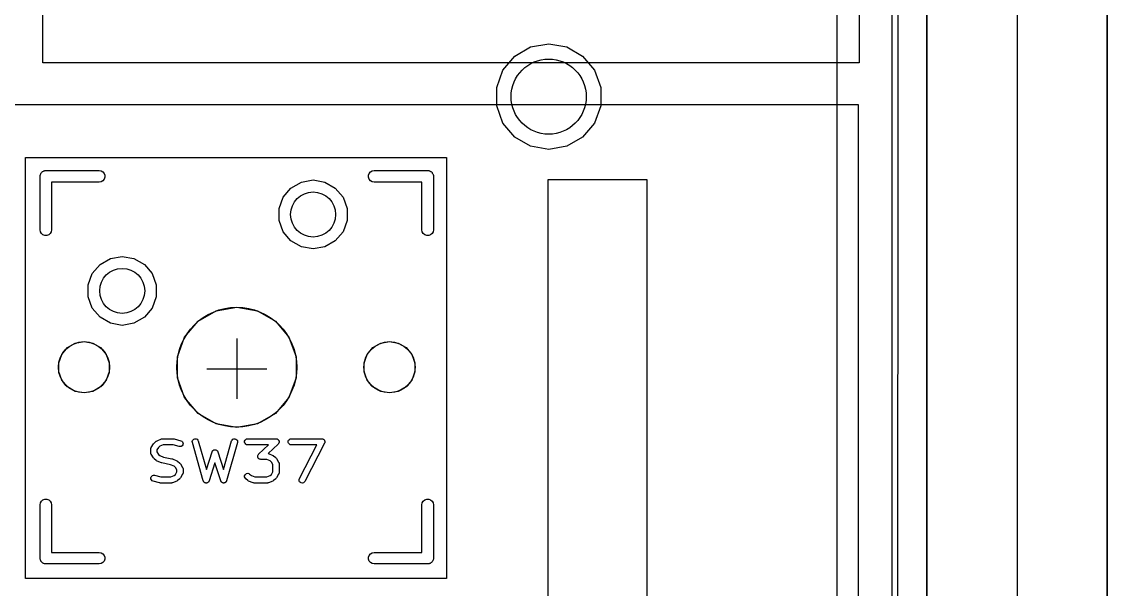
# Model space of a CAD drawing. Header units: millimetres. Extents: x 71 to 299, y 93 to 256.
# Drawn here: x 238.17 to 274.28, y 151.4 to 170.27 of the extents above; entities that cross this region are included whole.
import ezdxf

# ---------------------------------------------------------------- set-up
doc = ezdxf.new("R2010")
doc.units = ezdxf.units.MM
for name, color, linetype in [('BLACK', 7, 'Continuous'), ('PCB', 4, 'Continuous'), ('PCB_参照', 4, 'Continuous'), ('プレート', 6, 'Continuous'), ('上壁', 4, 'Continuous'), ('下壁1', 142, 'Continuous'), ('下壁2', 2, 'Continuous'), ('物理キー', 7, 'Continuous'), ('裏面', 3, 'Continuous')]:
    doc.layers.add(name, color=color, linetype=linetype)
doc.layers.add('化粧板', color=1, linetype='Continuous', transparency=0.6)
doc.layers.add('補助線', color=4, linetype='Continuous', transparency=0.6)

# ---------------------------------------------------------------- blocks, each defined once
blk = doc.blocks.new('PCB外形')
at = {"layer": 'BLACK'}
blk.add_line((202.925, -145.925), (202.925, -28.075), dxfattribs=at)
blk = doc.blocks.new('PCB詳細')
at = {"layer": 'BLACK'}
for p, q in [((190.371, -87.6543), (190.899, -87.3493)), ((190.899, -87.3493), (191.5, -87.2433)), ((191.5, -87.2433), (192.101, -87.3493)), ((192.101, -87.3493), (192.629, -87.6543)), ((189.979, -88.1217), (190.371, -87.6543)), ((192.629, -87.6543), (193.021, -88.1217)), ((189.77, -88.695), (189.979, -88.1217)), ((193.021, -88.1217), (193.23, -88.695)), ((189.77, -89.305), (189.77, -88.695)), ((193.23, -88.695), (193.23, -89.305)), ((189.979, -89.8783), (189.77, -89.305)), ((193.23, -89.305), (193.021, -89.8783)), ((190.371, -90.3457), (189.979, -89.8783)), ((193.021, -89.8783), (192.629, -90.3457)), ((190.899, -90.6507), (190.371, -90.3457)), ((192.629, -90.3457), (192.101, -90.6507)), ((191.5, -90.7567), (190.899, -90.6507)), ((192.101, -90.6507), (191.5, -90.7567)), ((174.584, -91.65), (174.587, -91.6336)), ((174.584, -93.428), (174.584, -91.65)), ((174.587, -91.6169), (174.593, -91.6013)), ((174.587, -91.6336), (174.587, -91.6169)), ((174.593, -91.6013), (174.596, -91.5848)), ((174.596, -91.5848), (174.604, -91.5704)), ((174.604, -91.5704), (174.61, -91.5547)), ((174.61, -91.5547), (174.621, -91.542)), ((174.621, -91.542), (174.629, -91.5275)), ((174.629, -91.5275), (174.642, -91.5168)), ((174.642, -91.5168), (174.653, -91.5041)), ((174.653, -91.5041), (174.667, -91.4957)), ((174.667, -91.4957), (174.68, -91.485)), ((174.68, -91.485), (174.695, -91.4793)), ((174.695, -91.4793), (174.71, -91.471)), ((174.71, -91.471), (174.726, -91.4681)), ((174.726, -91.4681), (174.742, -91.4624)), ((174.742, -91.4624), (174.759, -91.4624)), ((174.759, -91.4624), (174.775, -91.4595)), ((174.775, -91.4595), (176.553, -91.4595)), ((176.553, -91.4595), (176.618, -91.471)), ((176.618, -91.471), (176.675, -91.5041)), ((176.675, -91.5041), (176.718, -91.5547)), ((176.718, -91.5547), (176.741, -91.6169)), ((176.741, -91.6831), (176.718, -91.7452)), ((176.741, -91.6169), (176.741, -91.6831)), ((185.509, -91.6169), (185.532, -91.5547)), ((185.509, -91.6831), (185.509, -91.6169)), ((185.532, -91.7452), (185.509, -91.6831)), ((185.532, -91.5547), (185.575, -91.5041)), ((185.575, -91.5041), (185.632, -91.471)), ((185.632, -91.471), (185.697, -91.4595)), ((185.697, -91.4595), (187.475, -91.4595)), ((187.475, -91.4595), (187.491, -91.4624)), ((187.491, -91.4624), (187.508, -91.4624)), ((187.508, -91.4624), (187.524, -91.4681)), ((187.524, -91.4681), (187.54, -91.471)), ((187.54, -91.471), (187.555, -91.4793)), ((187.555, -91.4793), (187.57, -91.485)), ((187.57, -91.485), (187.583, -91.4957)), ((187.583, -91.4957), (187.597, -91.5041)), ((187.597, -91.5041), (187.608, -91.5168)), ((187.608, -91.5168), (187.621, -91.5275)), ((187.621, -91.5275), (187.629, -91.542)), ((187.629, -91.542), (187.64, -91.5547)), ((187.64, -91.5547), (187.646, -91.5704)), ((187.646, -91.5704), (187.654, -91.5848)), ((187.654, -91.5848), (187.657, -91.6013)), ((187.657, -91.6013), (187.663, -91.6169)), ((187.663, -91.6169), (187.663, -91.6336)), ((187.663, -91.6336), (187.665, -91.65)), ((187.665, -91.65), (187.665, -93.428)), ((176.553, -91.8405), (174.965, -91.8405)), ((174.965, -91.8405), (174.965, -93.428)), ((176.618, -91.829), (176.553, -91.8405)), ((176.675, -91.7959), (176.618, -91.829)), ((176.718, -91.7452), (176.675, -91.7959)), ((182.671, -92.3463), (182.927, -92.0411)), ((182.927, -92.0411), (183.273, -91.8418)), ((183.273, -91.8418), (183.665, -91.7726)), ((183.665, -91.7726), (184.057, -91.8418)), ((184.057, -91.8418), (184.403, -92.0411)), ((184.403, -92.0411), (184.659, -92.3463)), ((185.575, -91.7959), (185.532, -91.7452)), ((185.632, -91.829), (185.575, -91.7959)), ((185.697, -91.8405), (185.632, -91.829)), ((187.284, -91.8405), (185.697, -91.8405)), ((187.284, -93.428), (187.284, -91.8405)), ((182.535, -92.7208), (182.671, -92.3463)), ((184.659, -92.3463), (184.795, -92.7208)), ((182.535, -93.1192), (182.535, -92.7208)), ((184.795, -92.7208), (184.795, -93.1192)), ((182.671, -93.4937), (182.535, -93.1192)), ((184.795, -93.1192), (184.659, -93.4937)), ((174.596, -93.4932), (174.584, -93.428)), ((174.629, -93.5505), (174.596, -93.4932)), ((174.954, -93.4932), (174.921, -93.5505)), ((174.965, -93.428), (174.954, -93.4932)), ((182.927, -93.7989), (182.671, -93.4937)), ((184.659, -93.4937), (184.403, -93.7989)), ((187.296, -93.4932), (187.284, -93.428)), ((187.329, -93.5505), (187.296, -93.4932)), ((187.654, -93.4932), (187.621, -93.5505)), ((187.665, -93.428), (187.654, -93.4932)), ((174.68, -93.593), (174.629, -93.5505)), ((174.742, -93.6156), (174.68, -93.593)), ((174.808, -93.6156), (174.742, -93.6156)), ((174.87, -93.593), (174.808, -93.6156)), ((174.921, -93.5505), (174.87, -93.593)), ((183.273, -93.9982), (182.927, -93.7989)), ((184.403, -93.7989), (184.057, -93.9982)), ((187.38, -93.593), (187.329, -93.5505)), ((187.442, -93.6156), (187.38, -93.593)), ((187.508, -93.6156), (187.442, -93.6156)), ((187.57, -93.593), (187.508, -93.6156)), ((187.621, -93.5505), (187.57, -93.593)), ((183.665, -94.0674), (183.273, -93.9982)), ((184.057, -93.9982), (183.665, -94.0674)), ((176.321, -94.8863), (176.577, -94.5811)), ((176.577, -94.5811), (176.923, -94.3818)), ((176.923, -94.3818), (177.315, -94.3126)), ((177.315, -94.3126), (177.707, -94.3818)), ((177.707, -94.3818), (178.053, -94.5811)), ((178.053, -94.5811), (178.309, -94.8863)), ((176.185, -95.2608), (176.321, -94.8863)), ((178.309, -94.8863), (178.445, -95.2608)), ((176.185, -95.6592), (176.185, -95.2608)), ((178.445, -95.2608), (178.445, -95.6592)), ((176.321, -96.0337), (176.185, -95.6592)), ((178.445, -95.6592), (178.309, -96.0337)), ((176.577, -96.3389), (176.321, -96.0337)), ((178.309, -96.0337), (178.053, -96.3389)), ((180.44, -96.1192), (181.125, -95.9985)), ((181.125, -95.9985), (181.81, -96.1192)), ((176.923, -96.5382), (176.577, -96.3389)), ((178.053, -96.3389), (177.707, -96.5382)), ((179.838, -96.4667), (180.44, -96.1192)), ((181.81, -96.1192), (182.412, -96.4667)), ((177.315, -96.6074), (176.923, -96.5382)), ((177.707, -96.5382), (177.315, -96.6074)), ((179.392, -96.9992), (179.838, -96.4667)), ((182.412, -96.4667), (182.858, -96.9992)), ((179.154, -97.6524), (179.392, -96.9992)), ((182.858, -96.9992), (183.096, -97.6524)), ((175.305, -97.5729), (175.496, -97.3457)), ((175.496, -97.3457), (175.753, -97.1974)), ((175.753, -97.1974), (176.045, -97.1458)), ((176.045, -97.1458), (176.337, -97.1974)), ((176.337, -97.1974), (176.594, -97.3457)), ((176.594, -97.3457), (176.785, -97.5729)), ((185.465, -97.5729), (185.656, -97.3457)), ((185.656, -97.3457), (185.913, -97.1974)), ((185.913, -97.1974), (186.205, -97.1458)), ((186.205, -97.1458), (186.497, -97.1974)), ((186.497, -97.1974), (186.754, -97.3457)), ((186.754, -97.3457), (186.945, -97.5729)), ((175.204, -97.8517), (175.305, -97.5729)), ((176.785, -97.5729), (176.886, -97.8517)), ((179.154, -98.3476), (179.154, -97.6524)), ((183.096, -97.6524), (183.096, -98.3476)), ((185.364, -97.8517), (185.465, -97.5729)), ((186.945, -97.5729), (187.046, -97.8517)), ((175.204, -98.1483), (175.204, -97.8517)), ((175.305, -98.4271), (175.204, -98.1483)), ((176.886, -98.1483), (176.785, -98.4271)), ((176.886, -97.8517), (176.886, -98.1483)), ((185.364, -98.1483), (185.364, -97.8517)), ((185.465, -98.4271), (185.364, -98.1483)), ((187.046, -98.1483), (186.945, -98.4271)), ((187.046, -97.8517), (187.046, -98.1483)), ((175.496, -98.6543), (175.305, -98.4271)), ((176.785, -98.4271), (176.594, -98.6543)), ((179.392, -99.0008), (179.154, -98.3476)), ((183.096, -98.3476), (182.858, -99.0008)), ((185.656, -98.6543), (185.465, -98.4271)), ((186.945, -98.4271), (186.754, -98.6543)), ((175.753, -98.8026), (175.496, -98.6543)), ((176.045, -98.8541), (175.753, -98.8026)), ((176.337, -98.8026), (176.045, -98.8541)), ((176.594, -98.6543), (176.337, -98.8026)), ((185.913, -98.8026), (185.656, -98.6543)), ((186.205, -98.8541), (185.913, -98.8026)), ((186.497, -98.8026), (186.205, -98.8541)), ((186.754, -98.6543), (186.497, -98.8026)), ((179.838, -99.5332), (179.392, -99.0008)), ((182.858, -99.0008), (182.412, -99.5332)), ((180.44, -99.8808), (179.838, -99.5332)), ((182.412, -99.5332), (181.81, -99.8808)), ((181.125, -100.002), (180.44, -99.8808)), ((181.81, -99.8808), (181.125, -100.002)), ((178.266, -100.721), (178.267, -100.712)), ((178.266, -100.842), (178.266, -100.721)), ((178.267, -100.712), (178.268, -100.702)), ((178.268, -100.702), (178.27, -100.695)), ((178.27, -100.695), (178.272, -100.687)), ((178.272, -100.687), (178.277, -100.678)), ((178.277, -100.678), (178.28, -100.669)), ((178.28, -100.669), (178.353, -100.548)), ((178.353, -100.548), (178.364, -100.535)), ((178.364, -100.535), (178.375, -100.522)), ((178.375, -100.522), (178.447, -100.462)), ((178.447, -100.462), (178.461, -100.454)), ((178.461, -100.454), (178.473, -100.446)), ((178.518, -100.668), (178.469, -100.75)), ((178.473, -100.446), (178.618, -100.386)), ((178.566, -100.628), (178.518, -100.668)), ((178.678, -100.581), (178.566, -100.628)), ((178.618, -100.386), (178.621, -100.385)), ((178.621, -100.385), (178.623, -100.384)), ((178.623, -100.384), (178.638, -100.381)), ((178.638, -100.381), (178.653, -100.378)), ((178.653, -100.378), (178.655, -100.378)), ((178.655, -100.378), (178.658, -100.378)), ((178.658, -100.378), (179.02, -100.378)), ((179.007, -100.581), (178.678, -100.581)), ((179.211, -100.638), (179.007, -100.581)), ((179.02, -100.378), (179.034, -100.38)), ((179.034, -100.38), (179.048, -100.382)), ((179.048, -100.382), (179.265, -100.442)), ((179.246, -100.641), (179.211, -100.638)), ((179.28, -100.632), (179.246, -100.641)), ((179.265, -100.442), (179.297, -100.457)), ((179.309, -100.612), (179.28, -100.632)), ((179.297, -100.457), (179.322, -100.482)), ((179.33, -100.584), (179.309, -100.612)), ((179.322, -100.482), (179.337, -100.515)), ((179.339, -100.55), (179.33, -100.584)), ((179.337, -100.515), (179.339, -100.55)), ((179.645, -100.472), (179.653, -100.438)), ((179.648, -100.507), (179.645, -100.472)), ((180.011, -101.777), (179.648, -100.507)), ((179.653, -100.438), (179.673, -100.409)), ((179.673, -100.409), (179.702, -100.388)), ((179.702, -100.388), (179.736, -100.378)), ((179.736, -100.378), (179.771, -100.381)), ((179.771, -100.381), (179.803, -100.395)), ((179.803, -100.395), (179.828, -100.42)), ((179.828, -100.42), (179.844, -100.452)), ((179.844, -100.452), (180.115, -101.399)), ((180.684, -101.399), (180.955, -100.452)), ((181.15, -100.507), (180.787, -101.777)), ((180.955, -100.452), (180.97, -100.42)), ((180.97, -100.42), (180.996, -100.395)), ((180.996, -100.395), (181.028, -100.381)), ((181.028, -100.381), (181.063, -100.378)), ((181.063, -100.378), (181.097, -100.388)), ((181.097, -100.388), (181.125, -100.409)), ((181.125, -100.409), (181.145, -100.438)), ((181.145, -100.438), (181.154, -100.472)), ((181.154, -100.472), (181.15, -100.507)), ((181.388, -100.462), (181.4, -100.429)), ((181.388, -100.497), (181.388, -100.462)), ((181.4, -100.53), (181.388, -100.497)), ((181.4, -100.429), (181.423, -100.402)), ((181.423, -100.557), (181.4, -100.53)), ((181.423, -100.402), (181.453, -100.384)), ((181.453, -100.575), (181.423, -100.557)), ((181.453, -100.384), (181.488, -100.378)), ((181.488, -100.581), (181.453, -100.575)), ((181.488, -100.378), (182.431, -100.378)), ((182.177, -100.581), (181.488, -100.581)), ((181.853, -100.89), (182.177, -100.581)), ((182.501, -100.553), (182.172, -100.867)), ((182.431, -100.378), (182.446, -100.38)), ((182.446, -100.38), (182.46, -100.382)), ((182.46, -100.382), (182.463, -100.383)), ((182.463, -100.383), (182.466, -100.384)), ((182.466, -100.384), (182.479, -100.391)), ((182.479, -100.391), (182.492, -100.398)), ((182.492, -100.398), (182.494, -100.4)), ((182.494, -100.4), (182.497, -100.402)), ((182.497, -100.402), (182.506, -100.413)), ((182.51, -100.541), (182.501, -100.553)), ((182.506, -100.413), (182.516, -100.423)), ((182.519, -100.53), (182.51, -100.541)), ((182.516, -100.423), (182.517, -100.426)), ((182.517, -100.426), (182.519, -100.429)), ((182.519, -100.429), (182.524, -100.442)), ((182.52, -100.527), (182.519, -100.53)), ((182.522, -100.525), (182.52, -100.527)), ((182.526, -100.511), (182.522, -100.525)), ((182.524, -100.442), (182.53, -100.456)), ((182.531, -100.497), (182.526, -100.511)), ((182.53, -100.456), (182.53, -100.459)), ((182.53, -100.459), (182.531, -100.462)), ((182.531, -100.462), (182.531, -100.476)), ((182.531, -100.476), (182.532, -100.491)), ((182.532, -100.491), (182.531, -100.494)), ((182.531, -100.494), (182.531, -100.497)), ((182.839, -100.462), (182.851, -100.429)), ((182.839, -100.497), (182.839, -100.462)), ((182.851, -100.53), (182.839, -100.497)), ((182.851, -100.429), (182.874, -100.402)), ((182.874, -100.557), (182.851, -100.53)), ((182.874, -100.402), (182.905, -100.384)), ((182.905, -100.575), (182.874, -100.557)), ((182.905, -100.384), (182.939, -100.378)), ((182.939, -100.581), (182.905, -100.575)), ((182.939, -100.378), (183.955, -100.378)), ((183.789, -100.581), (182.939, -100.581)), ((183.212, -101.703), (183.789, -100.581)), ((184.046, -100.526), (183.392, -101.796)), ((183.955, -100.378), (183.97, -100.381)), ((183.97, -100.381), (183.985, -100.382)), ((183.985, -100.382), (183.988, -100.384)), ((183.988, -100.384), (183.99, -100.384)), ((183.99, -100.384), (184.003, -100.392)), ((184.003, -100.392), (184.017, -100.399)), ((184.017, -100.399), (184.018, -100.4)), ((184.018, -100.4), (184.021, -100.402)), ((184.021, -100.402), (184.03, -100.413)), ((184.03, -100.413), (184.041, -100.425)), ((184.041, -100.425), (184.042, -100.427)), ((184.042, -100.427), (184.043, -100.429)), ((184.043, -100.429), (184.048, -100.443)), ((184.05, -100.511), (184.046, -100.526)), ((184.048, -100.443), (184.054, -100.457)), ((184.055, -100.497), (184.05, -100.511)), ((184.054, -100.457), (184.054, -100.46)), ((184.054, -100.46), (184.055, -100.462)), ((184.055, -100.462), (184.055, -100.477)), ((184.055, -100.477), (184.056, -100.492)), ((184.056, -100.492), (184.055, -100.495)), ((184.055, -100.495), (184.055, -100.497)), ((178.267, -100.852), (178.266, -100.842)), ((178.268, -100.862), (178.267, -100.852)), ((178.27, -100.869), (178.268, -100.862)), ((178.272, -100.877), (178.27, -100.869)), ((178.277, -100.886), (178.272, -100.877)), ((178.28, -100.895), (178.277, -100.886)), ((178.353, -101.016), (178.28, -100.895)), ((178.364, -101.028), (178.353, -101.016)), ((178.375, -101.041), (178.364, -101.028)), ((178.447, -101.102), (178.375, -101.041)), ((178.469, -100.75), (178.469, -100.814)), ((178.469, -100.814), (178.518, -100.896)), ((178.518, -100.896), (178.566, -100.936)), ((178.566, -100.936), (178.688, -100.987)), ((178.688, -100.987), (178.969, -101.045)), ((178.969, -101.045), (178.978, -101.049)), ((178.978, -101.049), (178.987, -101.051)), ((178.987, -101.051), (179.132, -101.111)), ((180.115, -101.399), (180.303, -100.811)), ((180.303, -100.811), (180.304, -100.808)), ((180.304, -100.808), (180.305, -100.804)), ((180.305, -100.804), (180.313, -100.792)), ((180.313, -100.792), (180.319, -100.78)), ((180.319, -100.78), (180.322, -100.777)), ((180.322, -100.777), (180.324, -100.774)), ((180.324, -100.774), (180.335, -100.766)), ((180.335, -100.766), (180.345, -100.756)), ((180.345, -100.756), (180.349, -100.755)), ((180.349, -100.755), (180.352, -100.752)), ((180.352, -100.752), (180.365, -100.748)), ((180.365, -100.748), (180.378, -100.743)), ((180.378, -100.743), (180.382, -100.743)), ((180.382, -100.743), (180.386, -100.742)), ((180.386, -100.742), (180.399, -100.742)), ((180.399, -100.742), (180.413, -100.742)), ((180.413, -100.742), (180.417, -100.743)), ((180.417, -100.743), (180.421, -100.743)), ((180.421, -100.743), (180.434, -100.748)), ((180.434, -100.748), (180.447, -100.752)), ((180.447, -100.752), (180.45, -100.755)), ((180.45, -100.755), (180.454, -100.756)), ((180.454, -100.756), (180.464, -100.766)), ((180.464, -100.766), (180.474, -100.774)), ((180.474, -100.774), (180.477, -100.777)), ((180.477, -100.777), (180.48, -100.78)), ((180.48, -100.78), (180.486, -100.792)), ((180.486, -100.792), (180.493, -100.804)), ((180.493, -100.804), (180.494, -100.808)), ((180.494, -100.808), (180.496, -100.811)), ((180.496, -100.811), (180.684, -101.399)), ((181.822, -100.952), (181.823, -100.949)), ((181.823, -100.966), (181.822, -100.952)), ((181.823, -100.946), (181.828, -100.932)), ((181.823, -100.949), (181.823, -100.946)), ((181.823, -100.981), (181.823, -100.966)), ((181.824, -100.984), (181.823, -100.981)), ((181.825, -100.987), (181.824, -100.984)), ((181.83, -101.001), (181.825, -100.987)), ((181.828, -100.932), (181.832, -100.918)), ((181.835, -101.014), (181.83, -101.001)), ((181.832, -100.918), (181.834, -100.916)), ((181.834, -100.916), (181.835, -100.913)), ((181.835, -100.913), (181.845, -100.901)), ((181.837, -101.017), (181.835, -101.014)), ((181.839, -101.02), (181.837, -101.017)), ((181.849, -101.03), (181.839, -101.02)), ((181.845, -100.901), (181.853, -100.89)), ((181.858, -101.041), (181.849, -101.03)), ((181.861, -101.043), (181.858, -101.041)), ((181.863, -101.045), (181.861, -101.043)), ((181.876, -101.052), (181.863, -101.045)), ((181.889, -101.059), (181.876, -101.052)), ((181.892, -101.059), (181.889, -101.059)), ((181.895, -101.061), (181.892, -101.059)), ((181.909, -101.062), (181.895, -101.061)), ((181.923, -101.065), (181.909, -101.062)), ((182.121, -101.065), (181.923, -101.065)), ((182.233, -101.112), (182.121, -101.065)), ((182.172, -100.867), (182.176, -100.868)), ((182.176, -100.868), (182.178, -100.869)), ((182.178, -100.869), (182.18, -100.87)), ((182.18, -100.87), (182.325, -100.93)), ((182.325, -100.93), (182.338, -100.938)), ((182.338, -100.938), (182.351, -100.946)), ((182.351, -100.946), (182.424, -101.006)), ((182.424, -101.006), (182.435, -101.019)), ((182.435, -101.019), (182.446, -101.032)), ((182.446, -101.032), (182.518, -101.153)), ((178.461, -101.109), (178.447, -101.102)), ((178.473, -101.118), (178.461, -101.109)), ((178.618, -101.178), (178.473, -101.118)), ((178.628, -101.18), (178.618, -101.178)), ((178.637, -101.184), (178.628, -101.18)), ((178.918, -101.242), (178.637, -101.184)), ((179.04, -101.293), (178.918, -101.242)), ((179.087, -101.333), (179.04, -101.293)), ((179.137, -101.415), (179.087, -101.333)), ((179.132, -101.111), (179.145, -101.12)), ((179.137, -101.479), (179.137, -101.415)), ((179.145, -101.12), (179.158, -101.127)), ((179.158, -101.127), (179.231, -101.188)), ((179.231, -101.188), (179.242, -101.201)), ((179.242, -101.201), (179.253, -101.213)), ((179.253, -101.213), (179.325, -101.334)), ((179.325, -101.334), (179.329, -101.343)), ((179.329, -101.343), (179.334, -101.352)), ((179.334, -101.352), (179.335, -101.36)), ((179.335, -101.36), (179.338, -101.367)), ((179.338, -101.367), (179.338, -101.377)), ((179.338, -101.377), (179.34, -101.387)), ((179.34, -101.387), (179.34, -101.508)), ((180.399, -101.176), (180.206, -101.78)), ((180.593, -101.78), (180.399, -101.176)), ((182.28, -101.151), (182.233, -101.112)), ((182.33, -101.233), (182.28, -101.151)), ((182.33, -101.479), (182.33, -101.233)), ((182.518, -101.153), (182.522, -101.162)), ((182.522, -101.162), (182.527, -101.17)), ((182.527, -101.17), (182.528, -101.178)), ((182.528, -101.178), (182.531, -101.186)), ((182.531, -101.186), (182.531, -101.196)), ((182.531, -101.196), (182.533, -101.205)), ((182.533, -101.205), (182.533, -101.508)), ((178.266, -101.679), (178.276, -101.645)), ((178.269, -101.714), (178.266, -101.679)), ((178.284, -101.747), (178.269, -101.714)), ((178.276, -101.645), (178.296, -101.617)), ((178.308, -101.772), (178.284, -101.747)), ((178.296, -101.617), (178.325, -101.597)), ((178.34, -101.787), (178.308, -101.772)), ((178.325, -101.597), (178.359, -101.588)), ((178.558, -101.847), (178.34, -101.787)), ((178.359, -101.588), (178.394, -101.591)), ((178.394, -101.591), (178.599, -101.648)), ((178.599, -101.648), (178.928, -101.648)), ((178.928, -101.648), (179.04, -101.601)), ((179.132, -101.783), (178.987, -101.843)), ((179.04, -101.601), (179.087, -101.562)), ((179.087, -101.562), (179.137, -101.479)), ((179.145, -101.775), (179.132, -101.783)), ((179.158, -101.767), (179.145, -101.775)), ((179.231, -101.707), (179.158, -101.767)), ((179.242, -101.694), (179.231, -101.707)), ((179.253, -101.681), (179.242, -101.694)), ((179.325, -101.56), (179.253, -101.681)), ((179.329, -101.551), (179.325, -101.56)), ((179.334, -101.542), (179.329, -101.551)), ((179.335, -101.534), (179.334, -101.542)), ((179.338, -101.527), (179.335, -101.534)), ((179.34, -101.508), (179.338, -101.517)), ((179.338, -101.517), (179.338, -101.527)), ((180.014, -101.783), (180.011, -101.777)), ((180.015, -101.788), (180.014, -101.783)), ((180.021, -101.798), (180.015, -101.788)), ((180.027, -101.809), (180.021, -101.798)), ((180.031, -101.813), (180.027, -101.809)), ((180.034, -101.818), (180.031, -101.813)), ((180.185, -101.816), (180.182, -101.82)), ((180.189, -101.812), (180.185, -101.816)), ((180.195, -101.801), (180.189, -101.812)), ((180.202, -101.791), (180.195, -101.801)), ((180.203, -101.785), (180.202, -101.791)), ((180.206, -101.78), (180.203, -101.785)), ((180.595, -101.785), (180.593, -101.78)), ((180.597, -101.791), (180.595, -101.785)), ((180.604, -101.801), (180.597, -101.791)), ((180.609, -101.812), (180.604, -101.801)), ((180.613, -101.816), (180.609, -101.812)), ((180.617, -101.82), (180.613, -101.816)), ((180.768, -101.813), (180.765, -101.818)), ((180.772, -101.809), (180.768, -101.813)), ((180.777, -101.798), (180.772, -101.809)), ((180.784, -101.788), (180.777, -101.798)), ((180.785, -101.783), (180.784, -101.788)), ((180.787, -101.777), (180.785, -101.783)), ((181.388, -101.611), (181.4, -101.578)), ((181.388, -101.647), (181.388, -101.611)), ((181.4, -101.68), (181.388, -101.647)), ((181.4, -101.578), (181.422, -101.551)), ((181.423, -101.707), (181.4, -101.68)), ((181.422, -101.551), (181.453, -101.533)), ((181.495, -101.767), (181.423, -101.707)), ((181.453, -101.533), (181.488, -101.527)), ((181.488, -101.527), (181.522, -101.533)), ((181.509, -101.775), (181.495, -101.767)), ((181.521, -101.783), (181.509, -101.775)), ((181.666, -101.843), (181.521, -101.783)), ((181.522, -101.533), (181.553, -101.551)), ((181.553, -101.551), (181.614, -101.601)), ((181.614, -101.601), (181.726, -101.648)), ((181.726, -101.648), (182.121, -101.648)), ((182.121, -101.648), (182.233, -101.601)), ((182.325, -101.783), (182.18, -101.843)), ((182.233, -101.601), (182.28, -101.562)), ((182.28, -101.562), (182.33, -101.479)), ((182.338, -101.775), (182.325, -101.783)), ((182.351, -101.767), (182.338, -101.775)), ((182.424, -101.707), (182.351, -101.767)), ((182.435, -101.694), (182.424, -101.707)), ((182.446, -101.681), (182.435, -101.694)), ((182.518, -101.56), (182.446, -101.681)), ((182.522, -101.551), (182.518, -101.56)), ((182.527, -101.542), (182.522, -101.551)), ((182.528, -101.534), (182.527, -101.542)), ((182.531, -101.527), (182.528, -101.534)), ((182.533, -101.508), (182.531, -101.517)), ((182.531, -101.517), (182.531, -101.527)), ((183.201, -101.737), (183.212, -101.703)), ((183.203, -101.772), (183.201, -101.737)), ((183.217, -101.805), (183.203, -101.772)), ((183.241, -101.83), (183.217, -101.805)), ((183.392, -101.796), (183.371, -101.824)), ((178.571, -101.849), (178.558, -101.847)), ((178.585, -101.851), (178.571, -101.849)), ((178.948, -101.851), (178.585, -101.851)), ((178.95, -101.851), (178.948, -101.851)), ((178.953, -101.851), (178.95, -101.851)), ((178.967, -101.848), (178.953, -101.851)), ((178.983, -101.845), (178.967, -101.848)), ((178.985, -101.844), (178.983, -101.845)), ((178.987, -101.843), (178.985, -101.844)), ((180.043, -101.825), (180.034, -101.818)), ((180.052, -101.834), (180.043, -101.825)), ((180.057, -101.836), (180.052, -101.834)), ((180.062, -101.839), (180.057, -101.836)), ((180.073, -101.843), (180.062, -101.839)), ((180.084, -101.848), (180.073, -101.843)), ((180.09, -101.848), (180.084, -101.848)), ((180.095, -101.85), (180.09, -101.848)), ((180.107, -101.85), (180.095, -101.85)), ((180.12, -101.851), (180.107, -101.85)), ((180.125, -101.849), (180.12, -101.851)), ((180.131, -101.849), (180.125, -101.849)), ((180.142, -101.844), (180.131, -101.849)), ((180.153, -101.841), (180.142, -101.844)), ((180.158, -101.838), (180.153, -101.841)), ((180.163, -101.835), (180.158, -101.838)), ((180.172, -101.827), (180.163, -101.835)), ((180.182, -101.82), (180.172, -101.827)), ((180.626, -101.827), (180.617, -101.82)), ((180.635, -101.835), (180.626, -101.827)), ((180.641, -101.838), (180.635, -101.835)), ((180.645, -101.841), (180.641, -101.838)), ((180.657, -101.844), (180.645, -101.841)), ((180.668, -101.849), (180.657, -101.844)), ((180.674, -101.849), (180.668, -101.849)), ((180.679, -101.851), (180.674, -101.849)), ((180.691, -101.85), (180.679, -101.851)), ((180.703, -101.85), (180.691, -101.85)), ((180.709, -101.848), (180.703, -101.85)), ((180.714, -101.848), (180.709, -101.848)), ((180.725, -101.843), (180.714, -101.848)), ((180.737, -101.839), (180.725, -101.843)), ((180.741, -101.836), (180.737, -101.839)), ((180.746, -101.834), (180.741, -101.836)), ((180.755, -101.825), (180.746, -101.834)), ((180.765, -101.818), (180.755, -101.825)), ((181.669, -101.844), (181.666, -101.843)), ((181.671, -101.845), (181.669, -101.844)), ((181.686, -101.848), (181.671, -101.845)), ((181.701, -101.851), (181.686, -101.848)), ((181.703, -101.851), (181.701, -101.851)), ((181.706, -101.851), (181.703, -101.851)), ((182.141, -101.851), (181.706, -101.851)), ((182.143, -101.851), (182.141, -101.851)), ((182.146, -101.851), (182.143, -101.851)), ((182.161, -101.848), (182.146, -101.851)), ((182.176, -101.845), (182.161, -101.848)), ((182.178, -101.844), (182.176, -101.845)), ((182.18, -101.843), (182.178, -101.844)), ((183.272, -101.847), (183.241, -101.83)), ((183.307, -101.851), (183.272, -101.847)), ((183.341, -101.843), (183.307, -101.851)), ((183.371, -101.824), (183.341, -101.843)), ((174.584, -102.572), (174.596, -102.507)), ((174.596, -102.507), (174.629, -102.45)), ((174.629, -102.45), (174.68, -102.407)), ((174.68, -102.407), (174.742, -102.384)), ((174.742, -102.384), (174.808, -102.384)), ((174.808, -102.384), (174.87, -102.407)), ((174.87, -102.407), (174.921, -102.45)), ((174.921, -102.45), (174.954, -102.507)), ((174.954, -102.507), (174.965, -102.572)), ((187.284, -102.572), (187.296, -102.507)), ((187.296, -102.507), (187.329, -102.45)), ((187.329, -102.45), (187.38, -102.407)), ((187.38, -102.407), (187.442, -102.384)), ((187.442, -102.384), (187.508, -102.384)), ((187.508, -102.384), (187.57, -102.407)), ((187.57, -102.407), (187.621, -102.45)), ((187.621, -102.45), (187.654, -102.507)), ((187.654, -102.507), (187.665, -102.572)), ((174.584, -104.35), (174.584, -102.572)), ((174.965, -102.572), (174.965, -104.159)), ((187.284, -104.159), (187.284, -102.572)), ((187.665, -102.572), (187.665, -104.35)), ((174.965, -104.159), (176.553, -104.159)), ((176.553, -104.159), (176.618, -104.171)), ((176.618, -104.171), (176.675, -104.204)), ((176.675, -104.204), (176.718, -104.255)), ((176.718, -104.255), (176.741, -104.317)), ((176.741, -104.317), (176.741, -104.383)), ((185.509, -104.317), (185.532, -104.255)), ((185.509, -104.383), (185.509, -104.317)), ((185.532, -104.255), (185.575, -104.204)), ((185.575, -104.204), (185.632, -104.171)), ((185.632, -104.171), (185.697, -104.159)), ((185.697, -104.159), (187.284, -104.159)), ((174.587, -104.366), (174.584, -104.35)), ((174.587, -104.383), (174.587, -104.366)), ((174.593, -104.399), (174.587, -104.383)), ((174.596, -104.415), (174.593, -104.399)), ((174.604, -104.43), (174.596, -104.415)), ((174.61, -104.445), (174.604, -104.43)), ((174.621, -104.458), (174.61, -104.445)), ((174.629, -104.472), (174.621, -104.458)), ((174.642, -104.483), (174.629, -104.472)), ((174.653, -104.496), (174.642, -104.483)), ((174.667, -104.504), (174.653, -104.496)), ((174.68, -104.515), (174.667, -104.504)), ((174.695, -104.521), (174.68, -104.515)), ((174.71, -104.529), (174.695, -104.521)), ((174.726, -104.532), (174.71, -104.529)), ((174.742, -104.538), (174.726, -104.532)), ((174.759, -104.538), (174.742, -104.538)), ((174.775, -104.54), (174.759, -104.538)), ((176.553, -104.54), (174.775, -104.54)), ((176.618, -104.529), (176.553, -104.54)), ((176.675, -104.496), (176.618, -104.529)), ((176.718, -104.445), (176.675, -104.496)), ((176.741, -104.383), (176.718, -104.445)), ((185.532, -104.445), (185.509, -104.383)), ((185.575, -104.496), (185.532, -104.445)), ((185.632, -104.529), (185.575, -104.496)), ((185.697, -104.54), (185.632, -104.529)), ((187.475, -104.54), (185.697, -104.54)), ((187.491, -104.538), (187.475, -104.54)), ((187.508, -104.538), (187.491, -104.538)), ((187.524, -104.532), (187.508, -104.538)), ((187.54, -104.529), (187.524, -104.532)), ((187.555, -104.521), (187.54, -104.529)), ((187.57, -104.515), (187.555, -104.521)), ((187.583, -104.504), (187.57, -104.515)), ((187.597, -104.496), (187.583, -104.504)), ((187.608, -104.483), (187.597, -104.496)), ((187.621, -104.472), (187.608, -104.483)), ((187.629, -104.458), (187.621, -104.472)), ((187.64, -104.445), (187.629, -104.458)), ((187.646, -104.43), (187.64, -104.445)), ((187.654, -104.415), (187.646, -104.43)), ((187.657, -104.399), (187.654, -104.415)), ((187.663, -104.383), (187.657, -104.399)), ((187.665, -104.35), (187.663, -104.366)), ((187.663, -104.366), (187.663, -104.383))]:
    blk.add_line(p, q, dxfattribs=at)
for centre, radius in [((191.5, -89), 1.25), ((183.665, -92.92), 0.7493), ((177.315, -95.46), 0.7493), ((181.125, -98), 1.9939), ((176.045, -98), 0.8509), ((186.205, -98), 0.8509)]:
    blk.add_circle(centre, radius, dxfattribs=at)
at = {"linetype": 'ByBlock'}
blk.add_blockref('PCB外形', (0, 0), dxfattribs=at)
blk = doc.blocks.new('A$C28663')
at = {"layer": 'PCB'}
blk.add_blockref('PCB詳細', (-35.075, 145.925), dxfattribs=at)

msp = doc.modelspace()

# ---------------------------------------------------------------- linework, layer by layer
at = {"layer": 'プレート'}
msp.add_lwpolyline([(268.277, 103.757, 0.414214), (274.277, 109.757), (274.277, 206.757), (92.172, 206.757), (92.172, 109.757, 0.414214), (98.172, 103.757)], format="xyb", close=True, dxfattribs=at)
for points in [[(238.297, 151.757), (238.297, 165.757), (252.297, 165.757), (252.297, 151.757)], [(255.674, 165.02), (255.674, 151.02), (258.974, 151.02), (258.974, 165.02)]]:
    msp.add_lwpolyline(points, close=True, dxfattribs=at)
msp.add_circle((255.699, 167.782), 1.25, dxfattribs=at)
at = {"layer": '上壁'}
msp.add_lwpolyline([(274.277, 206.757), (268.277, 206.757), (268.277, 109.757), (274.277, 109.757)], close=True, dxfattribs=at)
at = {"layer": '下壁1'}
msp.add_lwpolyline([(274.277, 206.757), (268.277, 206.757), (268.277, 109.757), (274.277, 109.757)], close=True, dxfattribs=at)
at = {"layer": '下壁2'}
msp.add_lwpolyline([(274.277, 229.63), (274.277, 109.757), (268.277, 109.757), (268.277, 229.63), (274.198, 229.63)], dxfattribs=at)
at = {"layer": '化粧板'}
msp.add_lwpolyline([(268.277, 103.757), (98.172, 103.757, -0.414214), (92.172, 109.757), (92.172, 229.63, -0.414214), (98.172, 235.63), (268.277, 235.63, -0.414214), (274.277, 229.63), (274.277, 109.757, -0.414214)], format="xyb", close=True, dxfattribs=at)
msp.add_lwpolyline([(177.088, 110.625), (99.808, 110.625), (99.808, 149.872), (109.308, 149.872), (109.308, 167.594), (104.558, 167.594), (104.558, 187.872), (114.058, 187.872), (114.058, 206.874), (267.333, 206.874), (267.287, 129.557), (215.135, 129.588), (215.135, 110.625), (194.808, 110.625), (194.808, 129.594), (177.088, 129.594)], close=True, dxfattribs=at)
at = {"layer": '物理キー', "color": 7}
for points in [[(238.871, 186.561), (266.027, 186.561), (266.027, 168.905), (238.871, 168.905), (238.871, 186.561)], [(224.66, 167.522), (265.988, 167.522), (265.988, 149.944), (224.66, 149.944), (224.66, 167.522)]]:
    msp.add_lwpolyline(points, close=True, dxfattribs=at)
for points in [[(245.324, 159.733), (245.324, 157.733)], [(244.324, 158.733), (246.324, 158.733), (246.324, 158.733), (246.324, 158.733)]]:
    msp.add_lwpolyline(points, dxfattribs=at)
at = {"layer": '裏面'}
msp.add_lwpolyline([(268.277, 103.757), (98.172, 103.757, -0.414214), (92.172, 109.757), (92.172, 229.63, -0.414214), (98.172, 235.63), (268.277, 235.63, -0.414214), (274.277, 229.63), (274.277, 109.757, -0.414214)], format="xyb", close=True, dxfattribs=at)
msp.add_circle((255.699, 167.782), 1.25, dxfattribs=at)
at = {"layer": '補助線'}
for p, q in [((265.277, 255.926), (265.277, 92.68)), ((268.277, 255.926), (268.277, 92.68)), ((271.277, 255.926), (271.277, 92.68)), ((274.277, 255.926), (274.277, 92.68))]:
    msp.add_line(p, q, dxfattribs=at)

# ---------------------------------------------------------------- block references
at = {"layer": 'PCB_参照'}
msp.add_blockref('A$C28663', (99.274, 110.857), dxfattribs=at)

doc.saveas('drawing.dxf')
